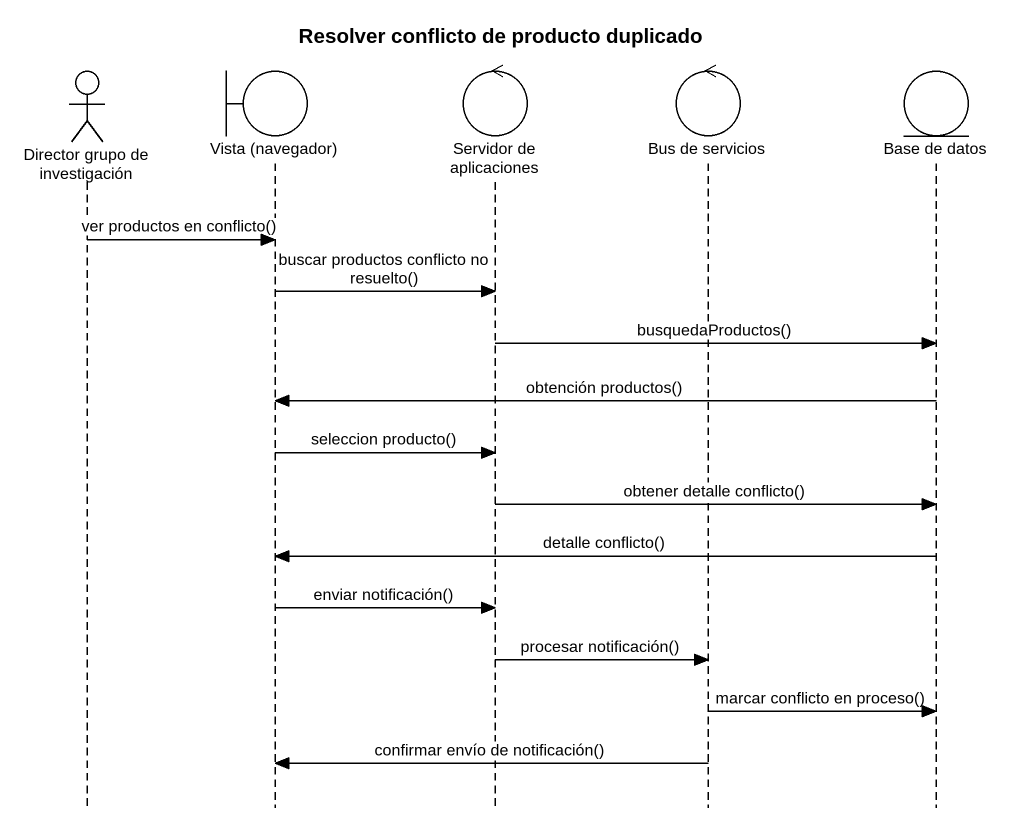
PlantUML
@startuml
title Resolver conflicto de producto duplicado
hide footbox
actor "Director grupo de investigación" as Director_grupo_de
boundary "Vista (navegador)" as Vista_navegador
control "Servidor de aplicaciones" as Servidor_de_aplicaciones
control "Bus de servicios" as Bus_de_servicios
entity "Base de datos" as Base_de_datos

Director_grupo_de -> Vista_navegador : ver productos en conflicto()
Vista_navegador -> Servidor_de_aplicaciones : buscar productos conflicto no resuelto()
Servidor_de_aplicaciones -> Base_de_datos : busquedaProductos()
Base_de_datos -> Vista_navegador : obtención productos()
Vista_navegador -> Servidor_de_aplicaciones : seleccion producto()
Servidor_de_aplicaciones -> Base_de_datos : obtener detalle conflicto()
Base_de_datos -> Vista_navegador : detalle conflicto()
Vista_navegador -> Servidor_de_aplicaciones : enviar notificación()
Servidor_de_aplicaciones -> Bus_de_servicios : procesar notificación()
Bus_de_servicios -> Base_de_datos : marcar conflicto en proceso()
Bus_de_servicios -> Vista_navegador : confirmar envío de notificación()
@enduml
